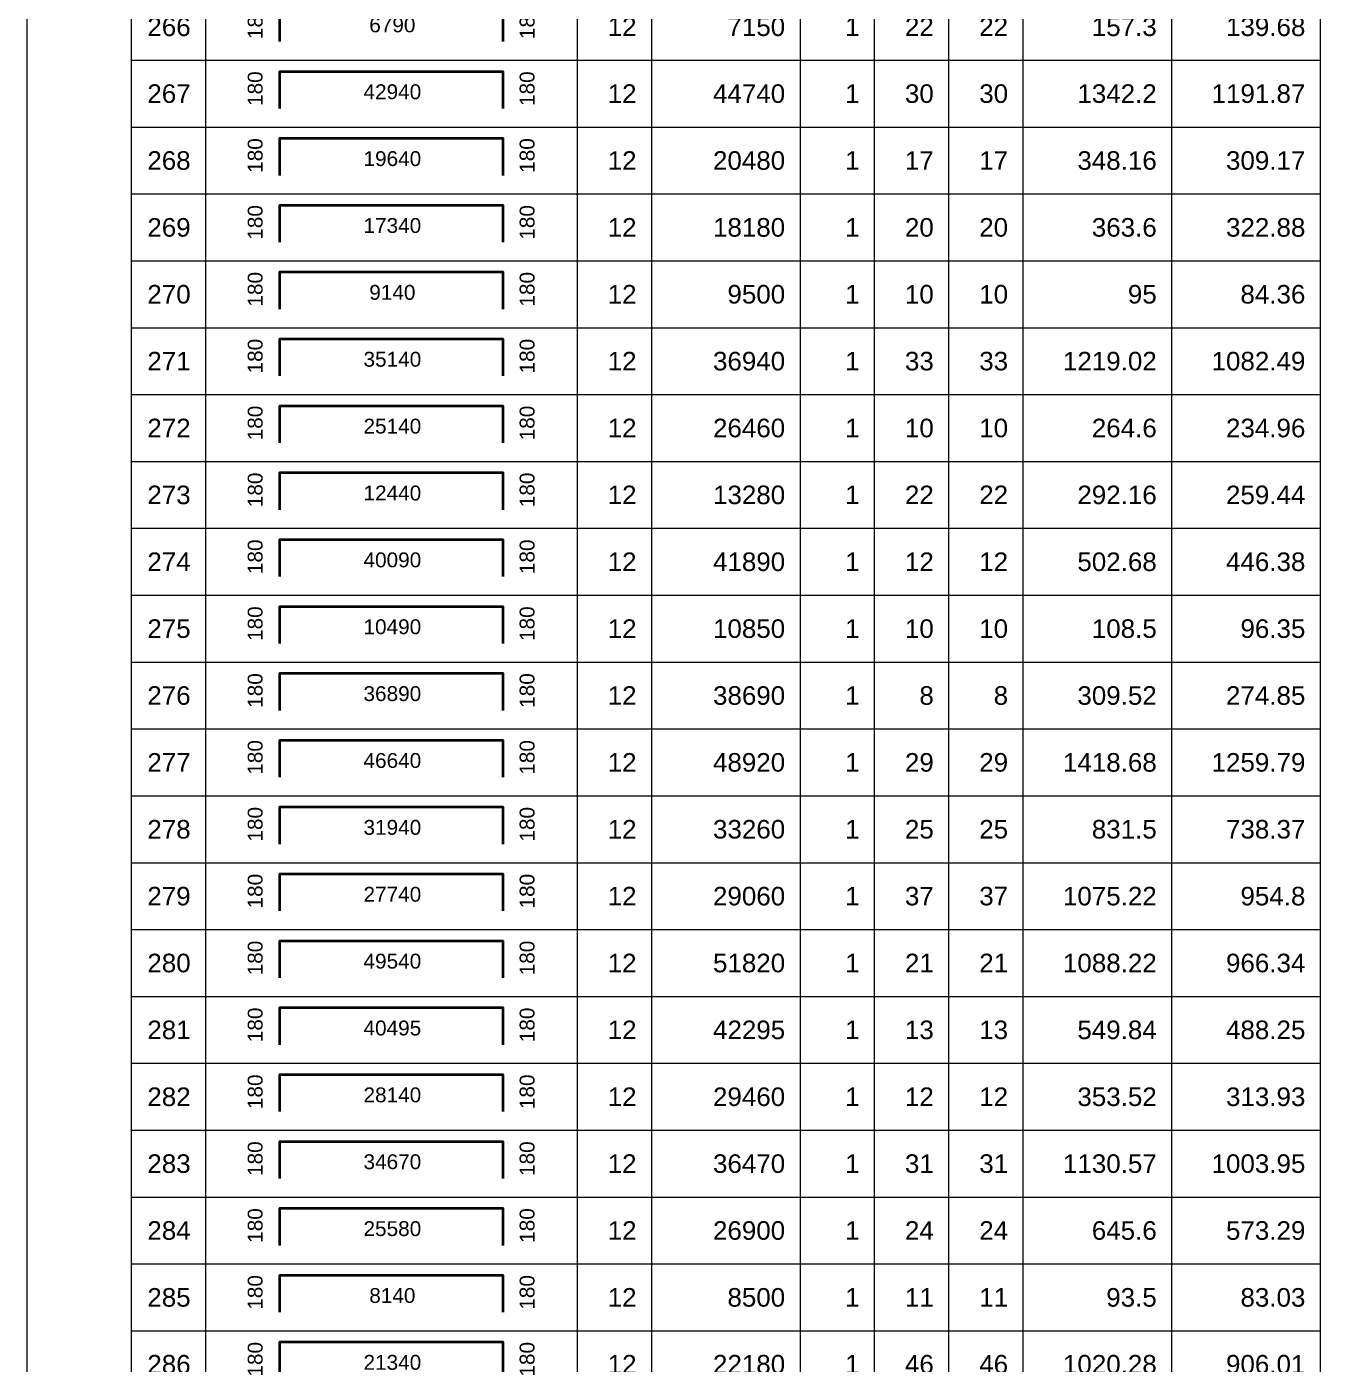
# Model space of a CAD drawing. Header units: millimetres. Extents: x -415354 to 883813, y -531490 to 486716.
# Drawn here: x 798740 to 816146, y -300640 to -282640 of the extents above; entities that cross this region are included whole.
import ezdxf
from ezdxf.enums import TextEntityAlignment as Align

# ---------------------------------------------------------------- set-up
doc = ezdxf.new("R2010")
doc.units = ezdxf.units.MM
doc.header["$MEASUREMENT"] = 0
for name, color, linetype, lineweight in [('NDC_FRAME', 7, 'Continuous', 20), ('NDC_S_REBAR', 4, 'Continuous', 35), ('NDC_S_VN TEXT', 7, 'Continuous', 20), ('NDC_Table', 3, 'Continuous', 20)]:
    doc.layers.add(name, color=color, linetype=linetype, lineweight=lineweight)
doc.styles.add('ARIAL', font='arial.ttf', dxfattribs={"width": 0.8})

# ---------------------------------------------------------------- blocks, each defined once
blk = doc.blocks.new('dang04')
at = {"layer": 'NDC_S_REBAR'}
blk.add_lwpolyline([(3405, -650), (3405, -150), (6405, -150), (6405, -650)], dxfattribs=at)
at = {"layer": 'NDC_Table'}
for p, q in [((0, 0), (0, -900)), ((1405, 0), (1405, -900)), ((2405, 0), (2405, -900)), ((7405, 0), (7405, -900)), ((8405, 0), (8405, -900)), ((10405, 0), (10405, -900)), ((11405, 0), (11405, -900)), ((12405, 0), (12405, -900)), ((13405, 0), (13405, -900)), ((15405, 0), (15405, -900)), ((17405, 0), (17405, -900)), ((1405, -900), (17405, -900))]:
    blk.add_line(p, q, dxfattribs=at)
at = {"layer": 'NDC_S_VN TEXT', "style": 'ARIAL'}
for p in [(3073, -150), (6733, -150)]:
    blk.add_attdef('D03', text='', height=200, rotation=90, dxfattribs=at).set_placement(p, align=Align.MIDDLE_RIGHT)
for p in [(2205, -450), (8205, -450), (10205, -450), (11205, -450), (12205, -450), (13205, -450), (15205, -450), (17205, -450)]:
    blk.add_attdef('D03', text='', height=250, dxfattribs=at).set_placement(p, align=Align.MIDDLE_RIGHT)
blk.add_attdef('D03', text='', height=200, dxfattribs=at).set_placement((4920, -425), align=Align.MIDDLE_CENTER)

msp = doc.modelspace()

# ---------------------------------------------------------------- block references
at = {"layer": 'NDC_FRAME'}
ref = msp.add_blockref('dang04', (798740.5, -282190.5), dxfattribs=at)
ref.add_attrib('D03', '266', dxfattribs={"layer": 'NDC_S_VN TEXT', "height": 250, "style": 'ARIAL'}).set_placement((800945.8, -282640.5), align=Align.MIDDLE_RIGHT)
ref.add_attrib('D03', '180', dxfattribs={"layer": 'NDC_S_VN TEXT', "height": 200, "rotation": 90, "style": 'ARIAL'}).set_placement((801813.8, -282340.5), align=Align.MIDDLE_RIGHT)
ref.add_attrib('D03', '6790', dxfattribs={"layer": 'NDC_S_VN TEXT', "height": 200, "style": 'ARIAL'}).set_placement((803660.1, -282615.2), align=Align.MIDDLE_CENTER)
ref.add_attrib('D03', '180', dxfattribs={"layer": 'NDC_S_VN TEXT', "height": 200, "rotation": 90, "style": 'ARIAL'}).set_placement((805473, -282340.5), align=Align.MIDDLE_RIGHT)
ref.add_attrib('D03', '12', dxfattribs={"layer": 'NDC_S_VN TEXT', "height": 250, "style": 'ARIAL'}).set_placement((806945.8, -282640.5), align=Align.MIDDLE_RIGHT)
ref.add_attrib('D03', '7150', dxfattribs={"layer": 'NDC_S_VN TEXT', "height": 250, "style": 'ARIAL'}).set_placement((808945.8, -282640.5), align=Align.MIDDLE_RIGHT)
ref.add_attrib('D03', '1', dxfattribs={"layer": 'NDC_S_VN TEXT', "height": 250, "style": 'ARIAL'}).set_placement((809945.8, -282640.5), align=Align.MIDDLE_RIGHT)
ref.add_attrib('D03', '22', dxfattribs={"layer": 'NDC_S_VN TEXT', "height": 250, "style": 'ARIAL'}).set_placement((810945.8, -282640.5), align=Align.MIDDLE_RIGHT)
ref.add_attrib('D03', '22', dxfattribs={"layer": 'NDC_S_VN TEXT', "height": 250, "style": 'ARIAL'}).set_placement((811945.8, -282640.2), align=Align.MIDDLE_RIGHT)
ref.add_attrib('D03', '157.3', dxfattribs={"layer": 'NDC_S_VN TEXT', "height": 250, "style": 'ARIAL'}).set_placement((813945.8, -282640.5), align=Align.MIDDLE_RIGHT)
ref.add_attrib('D03', '139.68', dxfattribs={"layer": 'NDC_S_VN TEXT', "height": 250, "style": 'ARIAL'}).set_placement((815945.8, -282640.5), align=Align.MIDDLE_RIGHT)
ref = msp.add_blockref('dang04', (798740.5, -283090.5), dxfattribs=at)
ref.add_attrib('D03', '267', dxfattribs={"layer": 'NDC_S_VN TEXT', "height": 250, "style": 'ARIAL'}).set_placement((800945.8, -283540.5), align=Align.MIDDLE_RIGHT)
ref.add_attrib('D03', '180', dxfattribs={"layer": 'NDC_S_VN TEXT', "height": 200, "rotation": 90, "style": 'ARIAL'}).set_placement((801813.8, -283240.5), align=Align.MIDDLE_RIGHT)
ref.add_attrib('D03', '42940', dxfattribs={"layer": 'NDC_S_VN TEXT', "height": 200, "style": 'ARIAL'}).set_placement((803660.1, -283515.2), align=Align.MIDDLE_CENTER)
ref.add_attrib('D03', '180', dxfattribs={"layer": 'NDC_S_VN TEXT', "height": 200, "rotation": 90, "style": 'ARIAL'}).set_placement((805473, -283240.5), align=Align.MIDDLE_RIGHT)
ref.add_attrib('D03', '12', dxfattribs={"layer": 'NDC_S_VN TEXT', "height": 250, "style": 'ARIAL'}).set_placement((806945.8, -283540.5), align=Align.MIDDLE_RIGHT)
ref.add_attrib('D03', '44740', dxfattribs={"layer": 'NDC_S_VN TEXT', "height": 250, "style": 'ARIAL'}).set_placement((808945.8, -283540.5), align=Align.MIDDLE_RIGHT)
ref.add_attrib('D03', '1', dxfattribs={"layer": 'NDC_S_VN TEXT', "height": 250, "style": 'ARIAL'}).set_placement((809945.8, -283540.5), align=Align.MIDDLE_RIGHT)
ref.add_attrib('D03', '30', dxfattribs={"layer": 'NDC_S_VN TEXT', "height": 250, "style": 'ARIAL'}).set_placement((810945.8, -283540.5), align=Align.MIDDLE_RIGHT)
ref.add_attrib('D03', '30', dxfattribs={"layer": 'NDC_S_VN TEXT', "height": 250, "style": 'ARIAL'}).set_placement((811945.8, -283540.2), align=Align.MIDDLE_RIGHT)
ref.add_attrib('D03', '1342.2', dxfattribs={"layer": 'NDC_S_VN TEXT', "height": 250, "style": 'ARIAL'}).set_placement((813945.8, -283540.5), align=Align.MIDDLE_RIGHT)
ref.add_attrib('D03', '1191.87', dxfattribs={"layer": 'NDC_S_VN TEXT', "height": 250, "style": 'ARIAL'}).set_placement((815945.8, -283540.5), align=Align.MIDDLE_RIGHT)
ref = msp.add_blockref('dang04', (798740.5, -283990.5), dxfattribs=at)
ref.add_attrib('D03', '268', dxfattribs={"layer": 'NDC_S_VN TEXT', "height": 250, "style": 'ARIAL'}).set_placement((800945.8, -284440.5), align=Align.MIDDLE_RIGHT)
ref.add_attrib('D03', '180', dxfattribs={"layer": 'NDC_S_VN TEXT', "height": 200, "rotation": 90, "style": 'ARIAL'}).set_placement((801813.8, -284140.5), align=Align.MIDDLE_RIGHT)
ref.add_attrib('D03', '19640', dxfattribs={"layer": 'NDC_S_VN TEXT', "height": 200, "style": 'ARIAL'}).set_placement((803660.1, -284415.2), align=Align.MIDDLE_CENTER)
ref.add_attrib('D03', '180', dxfattribs={"layer": 'NDC_S_VN TEXT', "height": 200, "rotation": 90, "style": 'ARIAL'}).set_placement((805473, -284140.5), align=Align.MIDDLE_RIGHT)
ref.add_attrib('D03', '12', dxfattribs={"layer": 'NDC_S_VN TEXT', "height": 250, "style": 'ARIAL'}).set_placement((806945.8, -284440.5), align=Align.MIDDLE_RIGHT)
ref.add_attrib('D03', '20480', dxfattribs={"layer": 'NDC_S_VN TEXT', "height": 250, "style": 'ARIAL'}).set_placement((808945.8, -284440.5), align=Align.MIDDLE_RIGHT)
ref.add_attrib('D03', '1', dxfattribs={"layer": 'NDC_S_VN TEXT', "height": 250, "style": 'ARIAL'}).set_placement((809945.8, -284440.5), align=Align.MIDDLE_RIGHT)
ref.add_attrib('D03', '17', dxfattribs={"layer": 'NDC_S_VN TEXT', "height": 250, "style": 'ARIAL'}).set_placement((810945.8, -284440.5), align=Align.MIDDLE_RIGHT)
ref.add_attrib('D03', '17', dxfattribs={"layer": 'NDC_S_VN TEXT', "height": 250, "style": 'ARIAL'}).set_placement((811945.8, -284440.2), align=Align.MIDDLE_RIGHT)
ref.add_attrib('D03', '348.16', dxfattribs={"layer": 'NDC_S_VN TEXT', "height": 250, "style": 'ARIAL'}).set_placement((813945.8, -284440.5), align=Align.MIDDLE_RIGHT)
ref.add_attrib('D03', '309.17', dxfattribs={"layer": 'NDC_S_VN TEXT', "height": 250, "style": 'ARIAL'}).set_placement((815945.8, -284440.5), align=Align.MIDDLE_RIGHT)
ref = msp.add_blockref('dang04', (798740.5, -284890.5), dxfattribs=at)
ref.add_attrib('D03', '269', dxfattribs={"layer": 'NDC_S_VN TEXT', "height": 250, "style": 'ARIAL'}).set_placement((800945.8, -285340.5), align=Align.MIDDLE_RIGHT)
ref.add_attrib('D03', '180', dxfattribs={"layer": 'NDC_S_VN TEXT', "height": 200, "rotation": 90, "style": 'ARIAL'}).set_placement((801813.8, -285040.5), align=Align.MIDDLE_RIGHT)
ref.add_attrib('D03', '17340', dxfattribs={"layer": 'NDC_S_VN TEXT', "height": 200, "style": 'ARIAL'}).set_placement((803660.1, -285315.2), align=Align.MIDDLE_CENTER)
ref.add_attrib('D03', '180', dxfattribs={"layer": 'NDC_S_VN TEXT', "height": 200, "rotation": 90, "style": 'ARIAL'}).set_placement((805473, -285040.5), align=Align.MIDDLE_RIGHT)
ref.add_attrib('D03', '12', dxfattribs={"layer": 'NDC_S_VN TEXT', "height": 250, "style": 'ARIAL'}).set_placement((806945.8, -285340.5), align=Align.MIDDLE_RIGHT)
ref.add_attrib('D03', '18180', dxfattribs={"layer": 'NDC_S_VN TEXT', "height": 250, "style": 'ARIAL'}).set_placement((808945.8, -285340.5), align=Align.MIDDLE_RIGHT)
ref.add_attrib('D03', '1', dxfattribs={"layer": 'NDC_S_VN TEXT', "height": 250, "style": 'ARIAL'}).set_placement((809945.8, -285340.5), align=Align.MIDDLE_RIGHT)
ref.add_attrib('D03', '20', dxfattribs={"layer": 'NDC_S_VN TEXT', "height": 250, "style": 'ARIAL'}).set_placement((810945.8, -285340.5), align=Align.MIDDLE_RIGHT)
ref.add_attrib('D03', '20', dxfattribs={"layer": 'NDC_S_VN TEXT', "height": 250, "style": 'ARIAL'}).set_placement((811945.8, -285340.2), align=Align.MIDDLE_RIGHT)
ref.add_attrib('D03', '363.6', dxfattribs={"layer": 'NDC_S_VN TEXT', "height": 250, "style": 'ARIAL'}).set_placement((813945.8, -285340.5), align=Align.MIDDLE_RIGHT)
ref.add_attrib('D03', '322.88', dxfattribs={"layer": 'NDC_S_VN TEXT', "height": 250, "style": 'ARIAL'}).set_placement((815945.8, -285340.5), align=Align.MIDDLE_RIGHT)
ref = msp.add_blockref('dang04', (798740.5, -285790.5), dxfattribs=at)
ref.add_attrib('D03', '270', dxfattribs={"layer": 'NDC_S_VN TEXT', "height": 250, "style": 'ARIAL'}).set_placement((800945.8, -286240.5), align=Align.MIDDLE_RIGHT)
ref.add_attrib('D03', '180', dxfattribs={"layer": 'NDC_S_VN TEXT', "height": 200, "rotation": 90, "style": 'ARIAL'}).set_placement((801813.8, -285940.5), align=Align.MIDDLE_RIGHT)
ref.add_attrib('D03', '9140', dxfattribs={"layer": 'NDC_S_VN TEXT', "height": 200, "style": 'ARIAL'}).set_placement((803660.1, -286215.2), align=Align.MIDDLE_CENTER)
ref.add_attrib('D03', '180', dxfattribs={"layer": 'NDC_S_VN TEXT', "height": 200, "rotation": 90, "style": 'ARIAL'}).set_placement((805473, -285940.5), align=Align.MIDDLE_RIGHT)
ref.add_attrib('D03', '12', dxfattribs={"layer": 'NDC_S_VN TEXT', "height": 250, "style": 'ARIAL'}).set_placement((806945.8, -286240.5), align=Align.MIDDLE_RIGHT)
ref.add_attrib('D03', '9500', dxfattribs={"layer": 'NDC_S_VN TEXT', "height": 250, "style": 'ARIAL'}).set_placement((808945.8, -286240.5), align=Align.MIDDLE_RIGHT)
ref.add_attrib('D03', '1', dxfattribs={"layer": 'NDC_S_VN TEXT', "height": 250, "style": 'ARIAL'}).set_placement((809945.8, -286240.5), align=Align.MIDDLE_RIGHT)
ref.add_attrib('D03', '10', dxfattribs={"layer": 'NDC_S_VN TEXT', "height": 250, "style": 'ARIAL'}).set_placement((810945.8, -286240.5), align=Align.MIDDLE_RIGHT)
ref.add_attrib('D03', '10', dxfattribs={"layer": 'NDC_S_VN TEXT', "height": 250, "style": 'ARIAL'}).set_placement((811945.8, -286240.2), align=Align.MIDDLE_RIGHT)
ref.add_attrib('D03', '95', dxfattribs={"layer": 'NDC_S_VN TEXT', "height": 250, "style": 'ARIAL'}).set_placement((813945.8, -286240.5), align=Align.MIDDLE_RIGHT)
ref.add_attrib('D03', '84.36', dxfattribs={"layer": 'NDC_S_VN TEXT', "height": 250, "style": 'ARIAL'}).set_placement((815945.8, -286240.5), align=Align.MIDDLE_RIGHT)
ref = msp.add_blockref('dang04', (798740.5, -286690.5), dxfattribs=at)
ref.add_attrib('D03', '271', dxfattribs={"layer": 'NDC_S_VN TEXT', "height": 250, "style": 'ARIAL'}).set_placement((800945.8, -287140.5), align=Align.MIDDLE_RIGHT)
ref.add_attrib('D03', '180', dxfattribs={"layer": 'NDC_S_VN TEXT', "height": 200, "rotation": 90, "style": 'ARIAL'}).set_placement((801813.8, -286840.5), align=Align.MIDDLE_RIGHT)
ref.add_attrib('D03', '35140', dxfattribs={"layer": 'NDC_S_VN TEXT', "height": 200, "style": 'ARIAL'}).set_placement((803660.1, -287115.2), align=Align.MIDDLE_CENTER)
ref.add_attrib('D03', '180', dxfattribs={"layer": 'NDC_S_VN TEXT', "height": 200, "rotation": 90, "style": 'ARIAL'}).set_placement((805473, -286840.5), align=Align.MIDDLE_RIGHT)
ref.add_attrib('D03', '12', dxfattribs={"layer": 'NDC_S_VN TEXT', "height": 250, "style": 'ARIAL'}).set_placement((806945.8, -287140.5), align=Align.MIDDLE_RIGHT)
ref.add_attrib('D03', '36940', dxfattribs={"layer": 'NDC_S_VN TEXT', "height": 250, "style": 'ARIAL'}).set_placement((808945.8, -287140.5), align=Align.MIDDLE_RIGHT)
ref.add_attrib('D03', '1', dxfattribs={"layer": 'NDC_S_VN TEXT', "height": 250, "style": 'ARIAL'}).set_placement((809945.8, -287140.5), align=Align.MIDDLE_RIGHT)
ref.add_attrib('D03', '33', dxfattribs={"layer": 'NDC_S_VN TEXT', "height": 250, "style": 'ARIAL'}).set_placement((810945.8, -287140.5), align=Align.MIDDLE_RIGHT)
ref.add_attrib('D03', '33', dxfattribs={"layer": 'NDC_S_VN TEXT', "height": 250, "style": 'ARIAL'}).set_placement((811945.8, -287140.2), align=Align.MIDDLE_RIGHT)
ref.add_attrib('D03', '1219.02', dxfattribs={"layer": 'NDC_S_VN TEXT', "height": 250, "style": 'ARIAL'}).set_placement((813945.8, -287140.5), align=Align.MIDDLE_RIGHT)
ref.add_attrib('D03', '1082.49', dxfattribs={"layer": 'NDC_S_VN TEXT', "height": 250, "style": 'ARIAL'}).set_placement((815945.8, -287140.5), align=Align.MIDDLE_RIGHT)
ref = msp.add_blockref('dang04', (798740.5, -287590.5), dxfattribs=at)
ref.add_attrib('D03', '272', dxfattribs={"layer": 'NDC_S_VN TEXT', "height": 250, "style": 'ARIAL'}).set_placement((800945.8, -288040.5), align=Align.MIDDLE_RIGHT)
ref.add_attrib('D03', '180', dxfattribs={"layer": 'NDC_S_VN TEXT', "height": 200, "rotation": 90, "style": 'ARIAL'}).set_placement((801813.8, -287740.5), align=Align.MIDDLE_RIGHT)
ref.add_attrib('D03', '25140', dxfattribs={"layer": 'NDC_S_VN TEXT', "height": 200, "style": 'ARIAL'}).set_placement((803660.1, -288015.2), align=Align.MIDDLE_CENTER)
ref.add_attrib('D03', '180', dxfattribs={"layer": 'NDC_S_VN TEXT', "height": 200, "rotation": 90, "style": 'ARIAL'}).set_placement((805473, -287740.5), align=Align.MIDDLE_RIGHT)
ref.add_attrib('D03', '12', dxfattribs={"layer": 'NDC_S_VN TEXT', "height": 250, "style": 'ARIAL'}).set_placement((806945.8, -288040.5), align=Align.MIDDLE_RIGHT)
ref.add_attrib('D03', '26460', dxfattribs={"layer": 'NDC_S_VN TEXT', "height": 250, "style": 'ARIAL'}).set_placement((808945.8, -288040.5), align=Align.MIDDLE_RIGHT)
ref.add_attrib('D03', '1', dxfattribs={"layer": 'NDC_S_VN TEXT', "height": 250, "style": 'ARIAL'}).set_placement((809945.8, -288040.5), align=Align.MIDDLE_RIGHT)
ref.add_attrib('D03', '10', dxfattribs={"layer": 'NDC_S_VN TEXT', "height": 250, "style": 'ARIAL'}).set_placement((810945.8, -288040.5), align=Align.MIDDLE_RIGHT)
ref.add_attrib('D03', '10', dxfattribs={"layer": 'NDC_S_VN TEXT', "height": 250, "style": 'ARIAL'}).set_placement((811945.8, -288040.2), align=Align.MIDDLE_RIGHT)
ref.add_attrib('D03', '264.6', dxfattribs={"layer": 'NDC_S_VN TEXT', "height": 250, "style": 'ARIAL'}).set_placement((813945.8, -288040.5), align=Align.MIDDLE_RIGHT)
ref.add_attrib('D03', '234.96', dxfattribs={"layer": 'NDC_S_VN TEXT', "height": 250, "style": 'ARIAL'}).set_placement((815945.8, -288040.5), align=Align.MIDDLE_RIGHT)
ref = msp.add_blockref('dang04', (798740.5, -288490.5), dxfattribs=at)
ref.add_attrib('D03', '273', dxfattribs={"layer": 'NDC_S_VN TEXT', "height": 250, "style": 'ARIAL'}).set_placement((800945.8, -288940.5), align=Align.MIDDLE_RIGHT)
ref.add_attrib('D03', '180', dxfattribs={"layer": 'NDC_S_VN TEXT', "height": 200, "rotation": 90, "style": 'ARIAL'}).set_placement((801813.8, -288640.5), align=Align.MIDDLE_RIGHT)
ref.add_attrib('D03', '12440', dxfattribs={"layer": 'NDC_S_VN TEXT', "height": 200, "style": 'ARIAL'}).set_placement((803660.1, -288915.2), align=Align.MIDDLE_CENTER)
ref.add_attrib('D03', '180', dxfattribs={"layer": 'NDC_S_VN TEXT', "height": 200, "rotation": 90, "style": 'ARIAL'}).set_placement((805473, -288640.5), align=Align.MIDDLE_RIGHT)
ref.add_attrib('D03', '12', dxfattribs={"layer": 'NDC_S_VN TEXT', "height": 250, "style": 'ARIAL'}).set_placement((806945.8, -288940.5), align=Align.MIDDLE_RIGHT)
ref.add_attrib('D03', '13280', dxfattribs={"layer": 'NDC_S_VN TEXT', "height": 250, "style": 'ARIAL'}).set_placement((808945.8, -288940.5), align=Align.MIDDLE_RIGHT)
ref.add_attrib('D03', '1', dxfattribs={"layer": 'NDC_S_VN TEXT', "height": 250, "style": 'ARIAL'}).set_placement((809945.8, -288940.5), align=Align.MIDDLE_RIGHT)
ref.add_attrib('D03', '22', dxfattribs={"layer": 'NDC_S_VN TEXT', "height": 250, "style": 'ARIAL'}).set_placement((810945.8, -288940.5), align=Align.MIDDLE_RIGHT)
ref.add_attrib('D03', '22', dxfattribs={"layer": 'NDC_S_VN TEXT', "height": 250, "style": 'ARIAL'}).set_placement((811945.8, -288940.2), align=Align.MIDDLE_RIGHT)
ref.add_attrib('D03', '292.16', dxfattribs={"layer": 'NDC_S_VN TEXT', "height": 250, "style": 'ARIAL'}).set_placement((813945.8, -288940.5), align=Align.MIDDLE_RIGHT)
ref.add_attrib('D03', '259.44', dxfattribs={"layer": 'NDC_S_VN TEXT', "height": 250, "style": 'ARIAL'}).set_placement((815945.8, -288940.5), align=Align.MIDDLE_RIGHT)
ref = msp.add_blockref('dang04', (798740.5, -289390.5), dxfattribs=at)
ref.add_attrib('D03', '274', dxfattribs={"layer": 'NDC_S_VN TEXT', "height": 250, "style": 'ARIAL'}).set_placement((800945.8, -289840.5), align=Align.MIDDLE_RIGHT)
ref.add_attrib('D03', '180', dxfattribs={"layer": 'NDC_S_VN TEXT', "height": 200, "rotation": 90, "style": 'ARIAL'}).set_placement((801813.8, -289540.5), align=Align.MIDDLE_RIGHT)
ref.add_attrib('D03', '40090', dxfattribs={"layer": 'NDC_S_VN TEXT', "height": 200, "style": 'ARIAL'}).set_placement((803660.1, -289815.2), align=Align.MIDDLE_CENTER)
ref.add_attrib('D03', '180', dxfattribs={"layer": 'NDC_S_VN TEXT', "height": 200, "rotation": 90, "style": 'ARIAL'}).set_placement((805473, -289540.5), align=Align.MIDDLE_RIGHT)
ref.add_attrib('D03', '12', dxfattribs={"layer": 'NDC_S_VN TEXT', "height": 250, "style": 'ARIAL'}).set_placement((806945.8, -289840.5), align=Align.MIDDLE_RIGHT)
ref.add_attrib('D03', '41890', dxfattribs={"layer": 'NDC_S_VN TEXT', "height": 250, "style": 'ARIAL'}).set_placement((808945.8, -289840.5), align=Align.MIDDLE_RIGHT)
ref.add_attrib('D03', '1', dxfattribs={"layer": 'NDC_S_VN TEXT', "height": 250, "style": 'ARIAL'}).set_placement((809945.8, -289840.5), align=Align.MIDDLE_RIGHT)
ref.add_attrib('D03', '12', dxfattribs={"layer": 'NDC_S_VN TEXT', "height": 250, "style": 'ARIAL'}).set_placement((810945.8, -289840.5), align=Align.MIDDLE_RIGHT)
ref.add_attrib('D03', '12', dxfattribs={"layer": 'NDC_S_VN TEXT', "height": 250, "style": 'ARIAL'}).set_placement((811945.8, -289840.2), align=Align.MIDDLE_RIGHT)
ref.add_attrib('D03', '502.68', dxfattribs={"layer": 'NDC_S_VN TEXT', "height": 250, "style": 'ARIAL'}).set_placement((813945.8, -289840.5), align=Align.MIDDLE_RIGHT)
ref.add_attrib('D03', '446.38', dxfattribs={"layer": 'NDC_S_VN TEXT', "height": 250, "style": 'ARIAL'}).set_placement((815945.8, -289840.5), align=Align.MIDDLE_RIGHT)
ref = msp.add_blockref('dang04', (798740.5, -290290.5), dxfattribs=at)
ref.add_attrib('D03', '275', dxfattribs={"layer": 'NDC_S_VN TEXT', "height": 250, "style": 'ARIAL'}).set_placement((800945.8, -290740.5), align=Align.MIDDLE_RIGHT)
ref.add_attrib('D03', '180', dxfattribs={"layer": 'NDC_S_VN TEXT', "height": 200, "rotation": 90, "style": 'ARIAL'}).set_placement((801813.8, -290440.5), align=Align.MIDDLE_RIGHT)
ref.add_attrib('D03', '10490', dxfattribs={"layer": 'NDC_S_VN TEXT', "height": 200, "style": 'ARIAL'}).set_placement((803660.1, -290715.2), align=Align.MIDDLE_CENTER)
ref.add_attrib('D03', '180', dxfattribs={"layer": 'NDC_S_VN TEXT', "height": 200, "rotation": 90, "style": 'ARIAL'}).set_placement((805473, -290440.5), align=Align.MIDDLE_RIGHT)
ref.add_attrib('D03', '12', dxfattribs={"layer": 'NDC_S_VN TEXT', "height": 250, "style": 'ARIAL'}).set_placement((806945.8, -290740.5), align=Align.MIDDLE_RIGHT)
ref.add_attrib('D03', '10850', dxfattribs={"layer": 'NDC_S_VN TEXT', "height": 250, "style": 'ARIAL'}).set_placement((808945.8, -290740.5), align=Align.MIDDLE_RIGHT)
ref.add_attrib('D03', '1', dxfattribs={"layer": 'NDC_S_VN TEXT', "height": 250, "style": 'ARIAL'}).set_placement((809945.8, -290740.5), align=Align.MIDDLE_RIGHT)
ref.add_attrib('D03', '10', dxfattribs={"layer": 'NDC_S_VN TEXT', "height": 250, "style": 'ARIAL'}).set_placement((810945.8, -290740.5), align=Align.MIDDLE_RIGHT)
ref.add_attrib('D03', '10', dxfattribs={"layer": 'NDC_S_VN TEXT', "height": 250, "style": 'ARIAL'}).set_placement((811945.8, -290740.2), align=Align.MIDDLE_RIGHT)
ref.add_attrib('D03', '108.5', dxfattribs={"layer": 'NDC_S_VN TEXT', "height": 250, "style": 'ARIAL'}).set_placement((813945.8, -290740.5), align=Align.MIDDLE_RIGHT)
ref.add_attrib('D03', '96.35', dxfattribs={"layer": 'NDC_S_VN TEXT', "height": 250, "style": 'ARIAL'}).set_placement((815945.8, -290740.5), align=Align.MIDDLE_RIGHT)
ref = msp.add_blockref('dang04', (798740.5, -291190.5), dxfattribs=at)
ref.add_attrib('D03', '276', dxfattribs={"layer": 'NDC_S_VN TEXT', "height": 250, "style": 'ARIAL'}).set_placement((800945.8, -291640.5), align=Align.MIDDLE_RIGHT)
ref.add_attrib('D03', '180', dxfattribs={"layer": 'NDC_S_VN TEXT', "height": 200, "rotation": 90, "style": 'ARIAL'}).set_placement((801813.8, -291340.5), align=Align.MIDDLE_RIGHT)
ref.add_attrib('D03', '36890', dxfattribs={"layer": 'NDC_S_VN TEXT', "height": 200, "style": 'ARIAL'}).set_placement((803660.1, -291615.2), align=Align.MIDDLE_CENTER)
ref.add_attrib('D03', '180', dxfattribs={"layer": 'NDC_S_VN TEXT', "height": 200, "rotation": 90, "style": 'ARIAL'}).set_placement((805473, -291340.5), align=Align.MIDDLE_RIGHT)
ref.add_attrib('D03', '12', dxfattribs={"layer": 'NDC_S_VN TEXT', "height": 250, "style": 'ARIAL'}).set_placement((806945.8, -291640.5), align=Align.MIDDLE_RIGHT)
ref.add_attrib('D03', '38690', dxfattribs={"layer": 'NDC_S_VN TEXT', "height": 250, "style": 'ARIAL'}).set_placement((808945.8, -291640.5), align=Align.MIDDLE_RIGHT)
ref.add_attrib('D03', '1', dxfattribs={"layer": 'NDC_S_VN TEXT', "height": 250, "style": 'ARIAL'}).set_placement((809945.8, -291640.5), align=Align.MIDDLE_RIGHT)
ref.add_attrib('D03', '8', dxfattribs={"layer": 'NDC_S_VN TEXT', "height": 250, "style": 'ARIAL'}).set_placement((810945.8, -291640.5), align=Align.MIDDLE_RIGHT)
ref.add_attrib('D03', '8', dxfattribs={"layer": 'NDC_S_VN TEXT', "height": 250, "style": 'ARIAL'}).set_placement((811945.8, -291640.2), align=Align.MIDDLE_RIGHT)
ref.add_attrib('D03', '309.52', dxfattribs={"layer": 'NDC_S_VN TEXT', "height": 250, "style": 'ARIAL'}).set_placement((813945.8, -291640.5), align=Align.MIDDLE_RIGHT)
ref.add_attrib('D03', '274.85', dxfattribs={"layer": 'NDC_S_VN TEXT', "height": 250, "style": 'ARIAL'}).set_placement((815945.8, -291640.5), align=Align.MIDDLE_RIGHT)
ref = msp.add_blockref('dang04', (798740.5, -292090.5), dxfattribs=at)
ref.add_attrib('D03', '277', dxfattribs={"layer": 'NDC_S_VN TEXT', "height": 250, "style": 'ARIAL'}).set_placement((800945.8, -292540.5), align=Align.MIDDLE_RIGHT)
ref.add_attrib('D03', '180', dxfattribs={"layer": 'NDC_S_VN TEXT', "height": 200, "rotation": 90, "style": 'ARIAL'}).set_placement((801813.8, -292240.5), align=Align.MIDDLE_RIGHT)
ref.add_attrib('D03', '46640', dxfattribs={"layer": 'NDC_S_VN TEXT', "height": 200, "style": 'ARIAL'}).set_placement((803660.1, -292515.2), align=Align.MIDDLE_CENTER)
ref.add_attrib('D03', '180', dxfattribs={"layer": 'NDC_S_VN TEXT', "height": 200, "rotation": 90, "style": 'ARIAL'}).set_placement((805473, -292240.5), align=Align.MIDDLE_RIGHT)
ref.add_attrib('D03', '12', dxfattribs={"layer": 'NDC_S_VN TEXT', "height": 250, "style": 'ARIAL'}).set_placement((806945.8, -292540.5), align=Align.MIDDLE_RIGHT)
ref.add_attrib('D03', '48920', dxfattribs={"layer": 'NDC_S_VN TEXT', "height": 250, "style": 'ARIAL'}).set_placement((808945.8, -292540.5), align=Align.MIDDLE_RIGHT)
ref.add_attrib('D03', '1', dxfattribs={"layer": 'NDC_S_VN TEXT', "height": 250, "style": 'ARIAL'}).set_placement((809945.8, -292540.5), align=Align.MIDDLE_RIGHT)
ref.add_attrib('D03', '29', dxfattribs={"layer": 'NDC_S_VN TEXT', "height": 250, "style": 'ARIAL'}).set_placement((810945.8, -292540.5), align=Align.MIDDLE_RIGHT)
ref.add_attrib('D03', '29', dxfattribs={"layer": 'NDC_S_VN TEXT', "height": 250, "style": 'ARIAL'}).set_placement((811945.8, -292540.2), align=Align.MIDDLE_RIGHT)
ref.add_attrib('D03', '1418.68', dxfattribs={"layer": 'NDC_S_VN TEXT', "height": 250, "style": 'ARIAL'}).set_placement((813945.8, -292540.5), align=Align.MIDDLE_RIGHT)
ref.add_attrib('D03', '1259.79', dxfattribs={"layer": 'NDC_S_VN TEXT', "height": 250, "style": 'ARIAL'}).set_placement((815945.8, -292540.5), align=Align.MIDDLE_RIGHT)
ref = msp.add_blockref('dang04', (798740.5, -292990.5), dxfattribs=at)
ref.add_attrib('D03', '278', dxfattribs={"layer": 'NDC_S_VN TEXT', "height": 250, "style": 'ARIAL'}).set_placement((800945.8, -293440.5), align=Align.MIDDLE_RIGHT)
ref.add_attrib('D03', '180', dxfattribs={"layer": 'NDC_S_VN TEXT', "height": 200, "rotation": 90, "style": 'ARIAL'}).set_placement((801813.8, -293140.5), align=Align.MIDDLE_RIGHT)
ref.add_attrib('D03', '31940', dxfattribs={"layer": 'NDC_S_VN TEXT', "height": 200, "style": 'ARIAL'}).set_placement((803660.1, -293415.2), align=Align.MIDDLE_CENTER)
ref.add_attrib('D03', '180', dxfattribs={"layer": 'NDC_S_VN TEXT', "height": 200, "rotation": 90, "style": 'ARIAL'}).set_placement((805473, -293140.5), align=Align.MIDDLE_RIGHT)
ref.add_attrib('D03', '12', dxfattribs={"layer": 'NDC_S_VN TEXT', "height": 250, "style": 'ARIAL'}).set_placement((806945.8, -293440.5), align=Align.MIDDLE_RIGHT)
ref.add_attrib('D03', '33260', dxfattribs={"layer": 'NDC_S_VN TEXT', "height": 250, "style": 'ARIAL'}).set_placement((808945.8, -293440.5), align=Align.MIDDLE_RIGHT)
ref.add_attrib('D03', '1', dxfattribs={"layer": 'NDC_S_VN TEXT', "height": 250, "style": 'ARIAL'}).set_placement((809945.8, -293440.5), align=Align.MIDDLE_RIGHT)
ref.add_attrib('D03', '25', dxfattribs={"layer": 'NDC_S_VN TEXT', "height": 250, "style": 'ARIAL'}).set_placement((810945.8, -293440.5), align=Align.MIDDLE_RIGHT)
ref.add_attrib('D03', '25', dxfattribs={"layer": 'NDC_S_VN TEXT', "height": 250, "style": 'ARIAL'}).set_placement((811945.8, -293440.2), align=Align.MIDDLE_RIGHT)
ref.add_attrib('D03', '831.5', dxfattribs={"layer": 'NDC_S_VN TEXT', "height": 250, "style": 'ARIAL'}).set_placement((813945.8, -293440.5), align=Align.MIDDLE_RIGHT)
ref.add_attrib('D03', '738.37', dxfattribs={"layer": 'NDC_S_VN TEXT', "height": 250, "style": 'ARIAL'}).set_placement((815945.8, -293440.5), align=Align.MIDDLE_RIGHT)
ref = msp.add_blockref('dang04', (798740.5, -293890.5), dxfattribs=at)
ref.add_attrib('D03', '279', dxfattribs={"layer": 'NDC_S_VN TEXT', "height": 250, "style": 'ARIAL'}).set_placement((800945.8, -294340.5), align=Align.MIDDLE_RIGHT)
ref.add_attrib('D03', '180', dxfattribs={"layer": 'NDC_S_VN TEXT', "height": 200, "rotation": 90, "style": 'ARIAL'}).set_placement((801813.8, -294040.5), align=Align.MIDDLE_RIGHT)
ref.add_attrib('D03', '27740', dxfattribs={"layer": 'NDC_S_VN TEXT', "height": 200, "style": 'ARIAL'}).set_placement((803660.1, -294315.2), align=Align.MIDDLE_CENTER)
ref.add_attrib('D03', '180', dxfattribs={"layer": 'NDC_S_VN TEXT', "height": 200, "rotation": 90, "style": 'ARIAL'}).set_placement((805473, -294040.5), align=Align.MIDDLE_RIGHT)
ref.add_attrib('D03', '12', dxfattribs={"layer": 'NDC_S_VN TEXT', "height": 250, "style": 'ARIAL'}).set_placement((806945.8, -294340.5), align=Align.MIDDLE_RIGHT)
ref.add_attrib('D03', '29060', dxfattribs={"layer": 'NDC_S_VN TEXT', "height": 250, "style": 'ARIAL'}).set_placement((808945.8, -294340.5), align=Align.MIDDLE_RIGHT)
ref.add_attrib('D03', '1', dxfattribs={"layer": 'NDC_S_VN TEXT', "height": 250, "style": 'ARIAL'}).set_placement((809945.8, -294340.5), align=Align.MIDDLE_RIGHT)
ref.add_attrib('D03', '37', dxfattribs={"layer": 'NDC_S_VN TEXT', "height": 250, "style": 'ARIAL'}).set_placement((810945.8, -294340.5), align=Align.MIDDLE_RIGHT)
ref.add_attrib('D03', '37', dxfattribs={"layer": 'NDC_S_VN TEXT', "height": 250, "style": 'ARIAL'}).set_placement((811945.8, -294340.2), align=Align.MIDDLE_RIGHT)
ref.add_attrib('D03', '1075.22', dxfattribs={"layer": 'NDC_S_VN TEXT', "height": 250, "style": 'ARIAL'}).set_placement((813945.8, -294340.5), align=Align.MIDDLE_RIGHT)
ref.add_attrib('D03', '954.8', dxfattribs={"layer": 'NDC_S_VN TEXT', "height": 250, "style": 'ARIAL'}).set_placement((815945.8, -294340.5), align=Align.MIDDLE_RIGHT)
ref = msp.add_blockref('dang04', (798740.5, -294790.5), dxfattribs=at)
ref.add_attrib('D03', '280', dxfattribs={"layer": 'NDC_S_VN TEXT', "height": 250, "style": 'ARIAL'}).set_placement((800945.8, -295240.5), align=Align.MIDDLE_RIGHT)
ref.add_attrib('D03', '180', dxfattribs={"layer": 'NDC_S_VN TEXT', "height": 200, "rotation": 90, "style": 'ARIAL'}).set_placement((801813.8, -294940.5), align=Align.MIDDLE_RIGHT)
ref.add_attrib('D03', '49540', dxfattribs={"layer": 'NDC_S_VN TEXT', "height": 200, "style": 'ARIAL'}).set_placement((803660.1, -295215.2), align=Align.MIDDLE_CENTER)
ref.add_attrib('D03', '180', dxfattribs={"layer": 'NDC_S_VN TEXT', "height": 200, "rotation": 90, "style": 'ARIAL'}).set_placement((805473, -294940.5), align=Align.MIDDLE_RIGHT)
ref.add_attrib('D03', '12', dxfattribs={"layer": 'NDC_S_VN TEXT', "height": 250, "style": 'ARIAL'}).set_placement((806945.8, -295240.5), align=Align.MIDDLE_RIGHT)
ref.add_attrib('D03', '51820', dxfattribs={"layer": 'NDC_S_VN TEXT', "height": 250, "style": 'ARIAL'}).set_placement((808945.8, -295240.5), align=Align.MIDDLE_RIGHT)
ref.add_attrib('D03', '1', dxfattribs={"layer": 'NDC_S_VN TEXT', "height": 250, "style": 'ARIAL'}).set_placement((809945.8, -295240.5), align=Align.MIDDLE_RIGHT)
ref.add_attrib('D03', '21', dxfattribs={"layer": 'NDC_S_VN TEXT', "height": 250, "style": 'ARIAL'}).set_placement((810945.8, -295240.5), align=Align.MIDDLE_RIGHT)
ref.add_attrib('D03', '21', dxfattribs={"layer": 'NDC_S_VN TEXT', "height": 250, "style": 'ARIAL'}).set_placement((811945.8, -295240.2), align=Align.MIDDLE_RIGHT)
ref.add_attrib('D03', '1088.22', dxfattribs={"layer": 'NDC_S_VN TEXT', "height": 250, "style": 'ARIAL'}).set_placement((813945.8, -295240.5), align=Align.MIDDLE_RIGHT)
ref.add_attrib('D03', '966.34', dxfattribs={"layer": 'NDC_S_VN TEXT', "height": 250, "style": 'ARIAL'}).set_placement((815945.8, -295240.5), align=Align.MIDDLE_RIGHT)
ref = msp.add_blockref('dang04', (798740.5, -295690.5), dxfattribs=at)
ref.add_attrib('D03', '281', dxfattribs={"layer": 'NDC_S_VN TEXT', "height": 250, "style": 'ARIAL'}).set_placement((800945.8, -296140.5), align=Align.MIDDLE_RIGHT)
ref.add_attrib('D03', '180', dxfattribs={"layer": 'NDC_S_VN TEXT', "height": 200, "rotation": 90, "style": 'ARIAL'}).set_placement((801813.8, -295840.5), align=Align.MIDDLE_RIGHT)
ref.add_attrib('D03', '40495', dxfattribs={"layer": 'NDC_S_VN TEXT', "height": 200, "style": 'ARIAL'}).set_placement((803660.1, -296115.2), align=Align.MIDDLE_CENTER)
ref.add_attrib('D03', '180', dxfattribs={"layer": 'NDC_S_VN TEXT', "height": 200, "rotation": 90, "style": 'ARIAL'}).set_placement((805473, -295840.5), align=Align.MIDDLE_RIGHT)
ref.add_attrib('D03', '12', dxfattribs={"layer": 'NDC_S_VN TEXT', "height": 250, "style": 'ARIAL'}).set_placement((806945.8, -296140.5), align=Align.MIDDLE_RIGHT)
ref.add_attrib('D03', '42295', dxfattribs={"layer": 'NDC_S_VN TEXT', "height": 250, "style": 'ARIAL'}).set_placement((808945.8, -296140.5), align=Align.MIDDLE_RIGHT)
ref.add_attrib('D03', '1', dxfattribs={"layer": 'NDC_S_VN TEXT', "height": 250, "style": 'ARIAL'}).set_placement((809945.8, -296140.5), align=Align.MIDDLE_RIGHT)
ref.add_attrib('D03', '13', dxfattribs={"layer": 'NDC_S_VN TEXT', "height": 250, "style": 'ARIAL'}).set_placement((810945.8, -296140.5), align=Align.MIDDLE_RIGHT)
ref.add_attrib('D03', '13', dxfattribs={"layer": 'NDC_S_VN TEXT', "height": 250, "style": 'ARIAL'}).set_placement((811945.8, -296140.2), align=Align.MIDDLE_RIGHT)
ref.add_attrib('D03', '549.84', dxfattribs={"layer": 'NDC_S_VN TEXT', "height": 250, "style": 'ARIAL'}).set_placement((813945.8, -296140.5), align=Align.MIDDLE_RIGHT)
ref.add_attrib('D03', '488.25', dxfattribs={"layer": 'NDC_S_VN TEXT', "height": 250, "style": 'ARIAL'}).set_placement((815945.8, -296140.5), align=Align.MIDDLE_RIGHT)
ref = msp.add_blockref('dang04', (798740.5, -296590.5), dxfattribs=at)
ref.add_attrib('D03', '282', dxfattribs={"layer": 'NDC_S_VN TEXT', "height": 250, "style": 'ARIAL'}).set_placement((800945.8, -297040.5), align=Align.MIDDLE_RIGHT)
ref.add_attrib('D03', '180', dxfattribs={"layer": 'NDC_S_VN TEXT', "height": 200, "rotation": 90, "style": 'ARIAL'}).set_placement((801813.8, -296740.5), align=Align.MIDDLE_RIGHT)
ref.add_attrib('D03', '28140', dxfattribs={"layer": 'NDC_S_VN TEXT', "height": 200, "style": 'ARIAL'}).set_placement((803660.1, -297015.2), align=Align.MIDDLE_CENTER)
ref.add_attrib('D03', '180', dxfattribs={"layer": 'NDC_S_VN TEXT', "height": 200, "rotation": 90, "style": 'ARIAL'}).set_placement((805473, -296740.5), align=Align.MIDDLE_RIGHT)
ref.add_attrib('D03', '12', dxfattribs={"layer": 'NDC_S_VN TEXT', "height": 250, "style": 'ARIAL'}).set_placement((806945.8, -297040.5), align=Align.MIDDLE_RIGHT)
ref.add_attrib('D03', '29460', dxfattribs={"layer": 'NDC_S_VN TEXT', "height": 250, "style": 'ARIAL'}).set_placement((808945.8, -297040.5), align=Align.MIDDLE_RIGHT)
ref.add_attrib('D03', '1', dxfattribs={"layer": 'NDC_S_VN TEXT', "height": 250, "style": 'ARIAL'}).set_placement((809945.8, -297040.5), align=Align.MIDDLE_RIGHT)
ref.add_attrib('D03', '12', dxfattribs={"layer": 'NDC_S_VN TEXT', "height": 250, "style": 'ARIAL'}).set_placement((810945.8, -297040.5), align=Align.MIDDLE_RIGHT)
ref.add_attrib('D03', '12', dxfattribs={"layer": 'NDC_S_VN TEXT', "height": 250, "style": 'ARIAL'}).set_placement((811945.8, -297040.2), align=Align.MIDDLE_RIGHT)
ref.add_attrib('D03', '353.52', dxfattribs={"layer": 'NDC_S_VN TEXT', "height": 250, "style": 'ARIAL'}).set_placement((813945.8, -297040.5), align=Align.MIDDLE_RIGHT)
ref.add_attrib('D03', '313.93', dxfattribs={"layer": 'NDC_S_VN TEXT', "height": 250, "style": 'ARIAL'}).set_placement((815945.8, -297040.5), align=Align.MIDDLE_RIGHT)
ref = msp.add_blockref('dang04', (798740.5, -297490.5), dxfattribs=at)
ref.add_attrib('D03', '283', dxfattribs={"layer": 'NDC_S_VN TEXT', "height": 250, "style": 'ARIAL'}).set_placement((800945.8, -297940.5), align=Align.MIDDLE_RIGHT)
ref.add_attrib('D03', '180', dxfattribs={"layer": 'NDC_S_VN TEXT', "height": 200, "rotation": 90, "style": 'ARIAL'}).set_placement((801813.8, -297640.5), align=Align.MIDDLE_RIGHT)
ref.add_attrib('D03', '34670', dxfattribs={"layer": 'NDC_S_VN TEXT', "height": 200, "style": 'ARIAL'}).set_placement((803660.1, -297915.2), align=Align.MIDDLE_CENTER)
ref.add_attrib('D03', '180', dxfattribs={"layer": 'NDC_S_VN TEXT', "height": 200, "rotation": 90, "style": 'ARIAL'}).set_placement((805473, -297640.5), align=Align.MIDDLE_RIGHT)
ref.add_attrib('D03', '12', dxfattribs={"layer": 'NDC_S_VN TEXT', "height": 250, "style": 'ARIAL'}).set_placement((806945.8, -297940.5), align=Align.MIDDLE_RIGHT)
ref.add_attrib('D03', '36470', dxfattribs={"layer": 'NDC_S_VN TEXT', "height": 250, "style": 'ARIAL'}).set_placement((808945.8, -297940.5), align=Align.MIDDLE_RIGHT)
ref.add_attrib('D03', '1', dxfattribs={"layer": 'NDC_S_VN TEXT', "height": 250, "style": 'ARIAL'}).set_placement((809945.8, -297940.5), align=Align.MIDDLE_RIGHT)
ref.add_attrib('D03', '31', dxfattribs={"layer": 'NDC_S_VN TEXT', "height": 250, "style": 'ARIAL'}).set_placement((810945.8, -297940.5), align=Align.MIDDLE_RIGHT)
ref.add_attrib('D03', '31', dxfattribs={"layer": 'NDC_S_VN TEXT', "height": 250, "style": 'ARIAL'}).set_placement((811945.8, -297940.2), align=Align.MIDDLE_RIGHT)
ref.add_attrib('D03', '1130.57', dxfattribs={"layer": 'NDC_S_VN TEXT', "height": 250, "style": 'ARIAL'}).set_placement((813945.8, -297940.5), align=Align.MIDDLE_RIGHT)
ref.add_attrib('D03', '1003.95', dxfattribs={"layer": 'NDC_S_VN TEXT', "height": 250, "style": 'ARIAL'}).set_placement((815945.8, -297940.5), align=Align.MIDDLE_RIGHT)
ref = msp.add_blockref('dang04', (798740.5, -298390.5), dxfattribs=at)
ref.add_attrib('D03', '284', dxfattribs={"layer": 'NDC_S_VN TEXT', "height": 250, "style": 'ARIAL'}).set_placement((800945.8, -298840.5), align=Align.MIDDLE_RIGHT)
ref.add_attrib('D03', '180', dxfattribs={"layer": 'NDC_S_VN TEXT', "height": 200, "rotation": 90, "style": 'ARIAL'}).set_placement((801813.8, -298540.5), align=Align.MIDDLE_RIGHT)
ref.add_attrib('D03', '25580', dxfattribs={"layer": 'NDC_S_VN TEXT', "height": 200, "style": 'ARIAL'}).set_placement((803660.1, -298815.2), align=Align.MIDDLE_CENTER)
ref.add_attrib('D03', '180', dxfattribs={"layer": 'NDC_S_VN TEXT', "height": 200, "rotation": 90, "style": 'ARIAL'}).set_placement((805473, -298540.5), align=Align.MIDDLE_RIGHT)
ref.add_attrib('D03', '12', dxfattribs={"layer": 'NDC_S_VN TEXT', "height": 250, "style": 'ARIAL'}).set_placement((806945.8, -298840.5), align=Align.MIDDLE_RIGHT)
ref.add_attrib('D03', '26900', dxfattribs={"layer": 'NDC_S_VN TEXT', "height": 250, "style": 'ARIAL'}).set_placement((808945.8, -298840.5), align=Align.MIDDLE_RIGHT)
ref.add_attrib('D03', '1', dxfattribs={"layer": 'NDC_S_VN TEXT', "height": 250, "style": 'ARIAL'}).set_placement((809945.8, -298840.5), align=Align.MIDDLE_RIGHT)
ref.add_attrib('D03', '24', dxfattribs={"layer": 'NDC_S_VN TEXT', "height": 250, "style": 'ARIAL'}).set_placement((810945.8, -298840.5), align=Align.MIDDLE_RIGHT)
ref.add_attrib('D03', '24', dxfattribs={"layer": 'NDC_S_VN TEXT', "height": 250, "style": 'ARIAL'}).set_placement((811945.8, -298840.2), align=Align.MIDDLE_RIGHT)
ref.add_attrib('D03', '645.6', dxfattribs={"layer": 'NDC_S_VN TEXT', "height": 250, "style": 'ARIAL'}).set_placement((813945.8, -298840.5), align=Align.MIDDLE_RIGHT)
ref.add_attrib('D03', '573.29', dxfattribs={"layer": 'NDC_S_VN TEXT', "height": 250, "style": 'ARIAL'}).set_placement((815945.8, -298840.5), align=Align.MIDDLE_RIGHT)
ref = msp.add_blockref('dang04', (798740.5, -299290.5), dxfattribs=at)
ref.add_attrib('D03', '285', dxfattribs={"layer": 'NDC_S_VN TEXT', "height": 250, "style": 'ARIAL'}).set_placement((800945.8, -299740.5), align=Align.MIDDLE_RIGHT)
ref.add_attrib('D03', '180', dxfattribs={"layer": 'NDC_S_VN TEXT', "height": 200, "rotation": 90, "style": 'ARIAL'}).set_placement((801813.8, -299440.5), align=Align.MIDDLE_RIGHT)
ref.add_attrib('D03', '8140', dxfattribs={"layer": 'NDC_S_VN TEXT', "height": 200, "style": 'ARIAL'}).set_placement((803660.1, -299715.2), align=Align.MIDDLE_CENTER)
ref.add_attrib('D03', '180', dxfattribs={"layer": 'NDC_S_VN TEXT', "height": 200, "rotation": 90, "style": 'ARIAL'}).set_placement((805473, -299440.5), align=Align.MIDDLE_RIGHT)
ref.add_attrib('D03', '12', dxfattribs={"layer": 'NDC_S_VN TEXT', "height": 250, "style": 'ARIAL'}).set_placement((806945.8, -299740.5), align=Align.MIDDLE_RIGHT)
ref.add_attrib('D03', '8500', dxfattribs={"layer": 'NDC_S_VN TEXT', "height": 250, "style": 'ARIAL'}).set_placement((808945.8, -299740.5), align=Align.MIDDLE_RIGHT)
ref.add_attrib('D03', '1', dxfattribs={"layer": 'NDC_S_VN TEXT', "height": 250, "style": 'ARIAL'}).set_placement((809945.8, -299740.5), align=Align.MIDDLE_RIGHT)
ref.add_attrib('D03', '11', dxfattribs={"layer": 'NDC_S_VN TEXT', "height": 250, "style": 'ARIAL'}).set_placement((810945.8, -299740.5), align=Align.MIDDLE_RIGHT)
ref.add_attrib('D03', '11', dxfattribs={"layer": 'NDC_S_VN TEXT', "height": 250, "style": 'ARIAL'}).set_placement((811945.8, -299740.2), align=Align.MIDDLE_RIGHT)
ref.add_attrib('D03', '93.5', dxfattribs={"layer": 'NDC_S_VN TEXT', "height": 250, "style": 'ARIAL'}).set_placement((813945.8, -299740.5), align=Align.MIDDLE_RIGHT)
ref.add_attrib('D03', '83.03', dxfattribs={"layer": 'NDC_S_VN TEXT', "height": 250, "style": 'ARIAL'}).set_placement((815945.8, -299740.5), align=Align.MIDDLE_RIGHT)
ref = msp.add_blockref('dang04', (798740.5, -300190.5), dxfattribs=at)
ref.add_attrib('D03', '286', dxfattribs={"layer": 'NDC_S_VN TEXT', "height": 250, "style": 'ARIAL'}).set_placement((800945.8, -300640.5), align=Align.MIDDLE_RIGHT)
ref.add_attrib('D03', '180', dxfattribs={"layer": 'NDC_S_VN TEXT', "height": 200, "rotation": 90, "style": 'ARIAL'}).set_placement((801813.8, -300340.5), align=Align.MIDDLE_RIGHT)
ref.add_attrib('D03', '21340', dxfattribs={"layer": 'NDC_S_VN TEXT', "height": 200, "style": 'ARIAL'}).set_placement((803660.1, -300615.2), align=Align.MIDDLE_CENTER)
ref.add_attrib('D03', '180', dxfattribs={"layer": 'NDC_S_VN TEXT', "height": 200, "rotation": 90, "style": 'ARIAL'}).set_placement((805473, -300340.5), align=Align.MIDDLE_RIGHT)
ref.add_attrib('D03', '12', dxfattribs={"layer": 'NDC_S_VN TEXT', "height": 250, "style": 'ARIAL'}).set_placement((806945.8, -300640.5), align=Align.MIDDLE_RIGHT)
ref.add_attrib('D03', '22180', dxfattribs={"layer": 'NDC_S_VN TEXT', "height": 250, "style": 'ARIAL'}).set_placement((808945.8, -300640.5), align=Align.MIDDLE_RIGHT)
ref.add_attrib('D03', '1', dxfattribs={"layer": 'NDC_S_VN TEXT', "height": 250, "style": 'ARIAL'}).set_placement((809945.8, -300640.5), align=Align.MIDDLE_RIGHT)
ref.add_attrib('D03', '46', dxfattribs={"layer": 'NDC_S_VN TEXT', "height": 250, "style": 'ARIAL'}).set_placement((810945.8, -300640.5), align=Align.MIDDLE_RIGHT)
ref.add_attrib('D03', '46', dxfattribs={"layer": 'NDC_S_VN TEXT', "height": 250, "style": 'ARIAL'}).set_placement((811945.8, -300640.2), align=Align.MIDDLE_RIGHT)
ref.add_attrib('D03', '1020.28', dxfattribs={"layer": 'NDC_S_VN TEXT', "height": 250, "style": 'ARIAL'}).set_placement((813945.8, -300640.5), align=Align.MIDDLE_RIGHT)
ref.add_attrib('D03', '906.01', dxfattribs={"layer": 'NDC_S_VN TEXT', "height": 250, "style": 'ARIAL'}).set_placement((815945.8, -300640.5), align=Align.MIDDLE_RIGHT)

doc.saveas('drawing.dxf')
